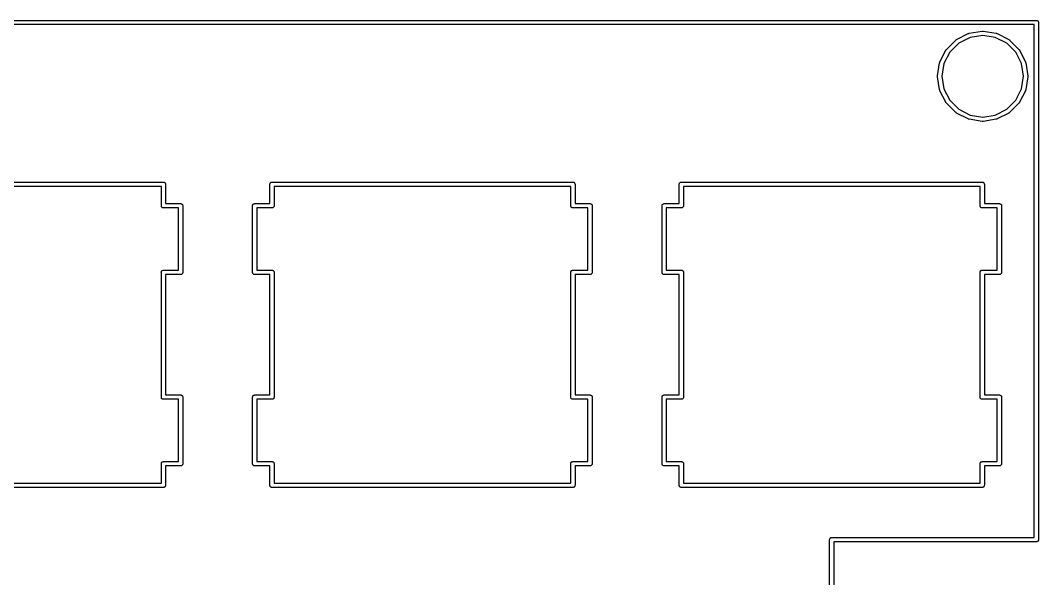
# Model space of a CAD drawing. Extents: x 0 to 6.2, y -4.15 to 0.
# Drawn here: x 4.335 to 6.201, y -1.018 to 0.004 of the extents above; entities that cross this region are included whole.
import ezdxf

# ---------------------------------------------------------------- set-up
doc = ezdxf.new("R2010")
doc.units = 0
doc.header["$MEASUREMENT"] = 0
doc.layers.add('BLACK', color=7, linetype='CONTINUOUS')

msp = doc.modelspace()

# ---------------------------------------------------------------- linework, layer by layer
at = {"layer": 'BLACK', "linetype": 'CONTINUOUS'}
for p, q in [((0.0002, 0.0039), (6.1967, 0.0039)), ((6.1967, 0.0039), (6.1969, 0.004)), ((6.1969, 0.004), (6.1971, 0.0039)), ((6.1971, 0.0039), (6.1977, 0.0039)), ((6.1977, 0.0039), (6.1984, 0.0037)), ((6.1984, 0.0037), (6.1991, 0.0033)), ((6.1991, 0.0033), (6.1997, 0.0028)), ((6.1997, 0.0028), (6.2002, 0.0022)), ((6.2002, 0.0022), (6.2005, 0.0015)), ((6.2005, 0.0015), (6.2008, 0.0008)), ((6.2008, 0.0008), (6.2008, 0)), ((6.2008, 0), (6.2008, -0.0002)), ((6.1929, -0.0039), (0.0039, -0.0039)), ((6.0738, -0.0195), (6.0975, -0.0158)), ((6.0975, -0.0158), (6.0975, -0.0158)), ((6.0975, -0.0158), (6.0978, -0.0158)), ((6.0978, -0.0158), (6.098, -0.0157)), ((6.098, -0.0157), (6.098, -0.0157)), ((6.098, -0.0157), (6.0983, -0.0157)), ((6.0983, -0.0157), (6.0984, -0.0157)), ((6.0984, -0.0157), (6.0986, -0.0157)), ((6.0986, -0.0157), (6.0988, -0.0157)), ((6.0988, -0.0157), (6.0988, -0.0157)), ((6.0988, -0.0157), (6.099, -0.0158)), ((6.099, -0.0158), (6.0994, -0.0158)), ((6.0994, -0.0158), (6.0994, -0.0158)), ((6.0994, -0.0158), (6.123, -0.0195)), ((6.1929, -0.9429), (6.1929, -0.0039)), ((6.2008, -0.0002), (6.2008, -0.9467)), ((6.0321, -0.0491), (6.0491, -0.0321)), ((6.0491, -0.0321), (6.0493, -0.0318)), ((6.0491, -0.0321), (6.0491, -0.0321)), ((6.0493, -0.0318), (6.0494, -0.0317)), ((6.0494, -0.0317), (6.0495, -0.0317)), ((6.0495, -0.0317), (6.0496, -0.0315)), ((6.0496, -0.0315), (6.0498, -0.0315)), ((6.0498, -0.0315), (6.0499, -0.0314)), ((6.0499, -0.0314), (6.0501, -0.0312)), ((6.0501, -0.0312), (6.0501, -0.0312)), ((6.0501, -0.0312), (6.0503, -0.0312)), ((6.0503, -0.0312), (6.0506, -0.031)), ((6.0506, -0.031), (6.072, -0.0201)), ((6.0506, -0.031), (6.0506, -0.031)), ((6.0753, -0.0273), (6.0544, -0.0379)), ((6.072, -0.0201), (6.0723, -0.0199)), ((6.072, -0.0201), (6.072, -0.0201)), ((6.0723, -0.0199), (6.0724, -0.0199)), ((6.0724, -0.0199), (6.0725, -0.0199)), ((6.0725, -0.0199), (6.0727, -0.0198)), ((6.0727, -0.0198), (6.0728, -0.0197)), ((6.0728, -0.0197), (6.073, -0.0197)), ((6.073, -0.0197), (6.0732, -0.0196)), ((6.0732, -0.0196), (6.0733, -0.0196)), ((6.0733, -0.0196), (6.0734, -0.0196)), ((6.0734, -0.0196), (6.0738, -0.0195)), ((6.0738, -0.0195), (6.0738, -0.0195)), ((6.0984, -0.0236), (6.0753, -0.0273)), ((6.1215, -0.0273), (6.0984, -0.0236)), ((6.1423, -0.0379), (6.1215, -0.0273)), ((6.123, -0.0195), (6.123, -0.0195)), ((6.123, -0.0195), (6.1234, -0.0196)), ((6.1234, -0.0196), (6.1235, -0.0196)), ((6.1235, -0.0196), (6.1236, -0.0196)), ((6.1236, -0.0196), (6.1238, -0.0197)), ((6.1238, -0.0197), (6.1239, -0.0197)), ((6.1239, -0.0197), (6.1241, -0.0198)), ((6.1241, -0.0198), (6.1243, -0.0199)), ((6.1243, -0.0199), (6.1243, -0.0199)), ((6.1243, -0.0199), (6.1245, -0.0199)), ((6.1245, -0.0199), (6.1248, -0.0201)), ((6.1248, -0.0201), (6.1248, -0.0201)), ((6.1248, -0.0201), (6.1461, -0.031)), ((6.1461, -0.031), (6.1461, -0.031)), ((6.1461, -0.031), (6.1465, -0.0312)), ((6.1465, -0.0312), (6.1466, -0.0312)), ((6.1466, -0.0312), (6.1466, -0.0312)), ((6.1466, -0.0312), (6.1468, -0.0314)), ((6.1468, -0.0314), (6.147, -0.0315)), ((6.147, -0.0315), (6.1471, -0.0315)), ((6.1471, -0.0315), (6.1473, -0.0317)), ((6.1473, -0.0317), (6.1473, -0.0317)), ((6.1473, -0.0317), (6.1474, -0.0318)), ((6.1474, -0.0318), (6.1476, -0.0321)), ((6.1476, -0.0321), (6.1477, -0.0321)), ((6.1477, -0.0321), (6.1646, -0.0491)), ((6.0201, -0.072), (6.031, -0.0506)), ((6.0379, -0.0544), (6.0273, -0.0753)), ((6.031, -0.0506), (6.0312, -0.0503)), ((6.031, -0.0506), (6.031, -0.0506)), ((6.0312, -0.0503), (6.0312, -0.0501)), ((6.0312, -0.0501), (6.0313, -0.0501)), ((6.0313, -0.0501), (6.0314, -0.0499)), ((6.0314, -0.0499), (6.0315, -0.0498)), ((6.0315, -0.0498), (6.0316, -0.0496)), ((6.0316, -0.0496), (6.0317, -0.0495)), ((6.0317, -0.0494), (6.0319, -0.0493)), ((6.0317, -0.0495), (6.0317, -0.0494)), ((6.0319, -0.0493), (6.0321, -0.0491)), ((6.0321, -0.0491), (6.0321, -0.0491)), ((6.0544, -0.0379), (6.0379, -0.0544)), ((6.1589, -0.0544), (6.1423, -0.0379)), ((6.1695, -0.0753), (6.1589, -0.0544)), ((6.1646, -0.0491), (6.1647, -0.0491)), ((6.1647, -0.0491), (6.1649, -0.0493)), ((6.1649, -0.0493), (6.165, -0.0494)), ((6.165, -0.0494), (6.165, -0.0495)), ((6.165, -0.0495), (6.1652, -0.0496)), ((6.1652, -0.0496), (6.1653, -0.0498)), ((6.1653, -0.0498), (6.1654, -0.0499)), ((6.1654, -0.0499), (6.1655, -0.0501)), ((6.1655, -0.0501), (6.1655, -0.0501)), ((6.1655, -0.0501), (6.1656, -0.0503)), ((6.1656, -0.0503), (6.1658, -0.0506)), ((6.1658, -0.0506), (6.1658, -0.0506)), ((6.1658, -0.0506), (6.1766, -0.072)), ((6.0158, -0.0974), (6.0195, -0.0738)), ((6.0195, -0.0737), (6.0196, -0.0734)), ((6.0195, -0.0738), (6.0195, -0.0737)), ((6.0196, -0.0732), (6.0197, -0.073)), ((6.0196, -0.0734), (6.0196, -0.0732)), ((6.0196, -0.0732), (6.0196, -0.0732)), ((6.0197, -0.0728), (6.0198, -0.0727)), ((6.0197, -0.073), (6.0197, -0.0728)), ((6.0198, -0.0727), (6.0199, -0.0725)), ((6.0199, -0.0724), (6.02, -0.0723)), ((6.0199, -0.0725), (6.0199, -0.0724)), ((6.02, -0.0723), (6.0201, -0.072)), ((6.0201, -0.072), (6.0201, -0.072)), ((6.1766, -0.072), (6.1767, -0.072)), ((6.1767, -0.072), (6.1768, -0.0723)), ((6.1768, -0.0723), (6.1769, -0.0724)), ((6.1769, -0.0724), (6.1769, -0.0725)), ((6.1769, -0.0725), (6.177, -0.0727)), ((6.177, -0.0727), (6.177, -0.0728)), ((6.177, -0.0728), (6.1771, -0.073)), ((6.1771, -0.073), (6.1771, -0.0732)), ((6.1771, -0.0732), (6.1771, -0.0732)), ((6.1771, -0.0732), (6.1772, -0.0734)), ((6.1772, -0.0734), (6.1772, -0.0737)), ((6.1772, -0.0737), (6.1772, -0.0738)), ((6.1772, -0.0738), (6.181, -0.0974)), ((6.0273, -0.0753), (6.0236, -0.0984)), ((6.1731, -0.0984), (6.1695, -0.0753)), ((6.0157, -0.0978), (6.0158, -0.0975)), ((6.0157, -0.098), (6.0157, -0.0978)), ((6.0157, -0.0982), (6.0157, -0.098)), ((6.0157, -0.098), (6.0157, -0.098)), ((6.0157, -0.0984), (6.0157, -0.0982)), ((6.0157, -0.0985), (6.0157, -0.0984)), ((6.0157, -0.0988), (6.0157, -0.0985)), ((6.0157, -0.099), (6.0157, -0.0988)), ((6.0157, -0.0988), (6.0157, -0.0988)), ((6.0158, -0.0993), (6.0157, -0.099)), ((6.0158, -0.0975), (6.0158, -0.0974)), ((6.0195, -0.1229), (6.0158, -0.0993)), ((6.0158, -0.0993), (6.0158, -0.0993)), ((6.0236, -0.0984), (6.0273, -0.1214)), ((6.1695, -0.1214), (6.1731, -0.0984)), ((6.181, -0.0993), (6.1772, -0.1229)), ((6.181, -0.0974), (6.181, -0.0975)), ((6.181, -0.0975), (6.181, -0.0978)), ((6.181, -0.0978), (6.1811, -0.098)), ((6.1811, -0.0988), (6.181, -0.099)), ((6.181, -0.099), (6.181, -0.0993)), ((6.181, -0.0993), (6.181, -0.0993)), ((6.1811, -0.098), (6.1811, -0.098)), ((6.1811, -0.098), (6.1811, -0.0982)), ((6.1811, -0.0982), (6.1811, -0.0984)), ((6.1811, -0.0984), (6.1811, -0.0985)), ((6.1811, -0.0985), (6.1811, -0.0988)), ((6.1811, -0.0988), (6.1811, -0.0988)), ((6.0195, -0.123), (6.0195, -0.1229)), ((6.0196, -0.1233), (6.0195, -0.123)), ((6.0196, -0.1235), (6.0196, -0.1233)), ((6.0197, -0.1237), (6.0196, -0.1235)), ((6.0196, -0.1235), (6.0196, -0.1235)), ((6.0197, -0.1239), (6.0197, -0.1237)), ((6.0198, -0.124), (6.0197, -0.1239)), ((6.0199, -0.1243), (6.0198, -0.124)), ((6.02, -0.1244), (6.0199, -0.1243)), ((6.0199, -0.1243), (6.0199, -0.1243)), ((6.0201, -0.1247), (6.02, -0.1244)), ((6.0201, -0.1248), (6.0201, -0.1247)), ((6.031, -0.1461), (6.0201, -0.1248)), ((6.0273, -0.1214), (6.0379, -0.1423)), ((6.1589, -0.1423), (6.1695, -0.1214)), ((6.1766, -0.1248), (6.1658, -0.1461)), ((6.1767, -0.1247), (6.1766, -0.1248)), ((6.1768, -0.1244), (6.1767, -0.1247)), ((6.1769, -0.1243), (6.1768, -0.1244)), ((6.177, -0.124), (6.1769, -0.1243)), ((6.1769, -0.1243), (6.1769, -0.1243)), ((6.1771, -0.1237), (6.177, -0.1239)), ((6.177, -0.1239), (6.177, -0.124)), ((6.1772, -0.1233), (6.1771, -0.1235)), ((6.1771, -0.1235), (6.1771, -0.1235)), ((6.1771, -0.1235), (6.1771, -0.1237)), ((6.1772, -0.1229), (6.1772, -0.123)), ((6.1772, -0.123), (6.1772, -0.1233)), ((6.031, -0.1462), (6.031, -0.1461)), ((6.0312, -0.1465), (6.031, -0.1462)), ((6.0312, -0.1466), (6.0312, -0.1465)), ((6.0313, -0.1466), (6.0312, -0.1466)), ((6.0314, -0.1468), (6.0313, -0.1466)), ((6.0315, -0.147), (6.0314, -0.1468)), ((6.0316, -0.1471), (6.0315, -0.147)), ((6.0317, -0.1473), (6.0316, -0.1471)), ((6.0319, -0.1474), (6.0317, -0.1473)), ((6.0317, -0.1473), (6.0317, -0.1473)), ((6.0321, -0.1477), (6.0319, -0.1474)), ((6.0491, -0.1646), (6.0321, -0.1477)), ((6.0321, -0.1477), (6.0321, -0.1477)), ((6.0379, -0.1423), (6.0544, -0.1589)), ((6.1423, -0.1589), (6.1589, -0.1423)), ((6.1646, -0.1477), (6.1477, -0.1646)), ((6.1647, -0.1477), (6.1646, -0.1477)), ((6.1649, -0.1474), (6.1647, -0.1477)), ((6.165, -0.1473), (6.1649, -0.1474)), ((6.1652, -0.1471), (6.165, -0.1473)), ((6.165, -0.1473), (6.165, -0.1473)), ((6.1653, -0.147), (6.1652, -0.1471)), ((6.1654, -0.1468), (6.1653, -0.147)), ((6.1655, -0.1466), (6.1654, -0.1468)), ((6.1656, -0.1465), (6.1655, -0.1466)), ((6.1655, -0.1466), (6.1655, -0.1466)), ((6.1658, -0.1462), (6.1656, -0.1465)), ((6.1658, -0.1461), (6.1658, -0.1462)), ((6.0491, -0.1647), (6.0491, -0.1646)), ((6.0493, -0.1649), (6.0491, -0.1647)), ((6.0494, -0.165), (6.0493, -0.1649)), ((6.0495, -0.165), (6.0494, -0.165)), ((6.0496, -0.1652), (6.0495, -0.165)), ((6.0498, -0.1653), (6.0496, -0.1652)), ((6.0499, -0.1654), (6.0498, -0.1653)), ((6.0501, -0.1655), (6.0499, -0.1654)), ((6.0503, -0.1656), (6.0501, -0.1655)), ((6.0501, -0.1655), (6.0501, -0.1655)), ((6.0506, -0.1657), (6.0503, -0.1656)), ((6.0506, -0.1658), (6.0506, -0.1657)), ((6.072, -0.1766), (6.0506, -0.1658)), ((6.0544, -0.1589), (6.0753, -0.1695)), ((6.1215, -0.1695), (6.1423, -0.1589)), ((6.1461, -0.1658), (6.1248, -0.1766)), ((6.1465, -0.1656), (6.1461, -0.1657)), ((6.1461, -0.1657), (6.1461, -0.1658)), ((6.1466, -0.1655), (6.1465, -0.1656)), ((6.1468, -0.1654), (6.1466, -0.1655)), ((6.1466, -0.1655), (6.1466, -0.1655)), ((6.147, -0.1653), (6.1468, -0.1654)), ((6.1471, -0.1652), (6.147, -0.1653)), ((6.1473, -0.165), (6.1471, -0.1652)), ((6.1474, -0.1649), (6.1473, -0.165)), ((6.1473, -0.165), (6.1473, -0.165)), ((6.1476, -0.1647), (6.1474, -0.1649)), ((6.1477, -0.1646), (6.1476, -0.1647)), ((6.0723, -0.1768), (6.072, -0.1766)), ((6.072, -0.1766), (6.072, -0.1766)), ((6.0724, -0.1769), (6.0723, -0.1768)), ((6.0725, -0.1769), (6.0724, -0.1769)), ((6.0727, -0.177), (6.0725, -0.1769)), ((6.0728, -0.177), (6.0727, -0.177)), ((6.073, -0.1771), (6.0728, -0.177)), ((6.0732, -0.1771), (6.073, -0.1771)), ((6.0734, -0.1772), (6.0732, -0.1771)), ((6.0732, -0.1771), (6.0732, -0.1771)), ((6.0738, -0.1772), (6.0734, -0.1772)), ((6.0975, -0.181), (6.0738, -0.1772)), ((6.0738, -0.1772), (6.0738, -0.1772)), ((6.0753, -0.1695), (6.0984, -0.1731)), ((6.0978, -0.181), (6.0975, -0.181)), ((6.0975, -0.181), (6.0975, -0.181)), ((6.098, -0.181), (6.0978, -0.181)), ((6.0983, -0.1811), (6.098, -0.181)), ((6.098, -0.181), (6.098, -0.181)), ((6.0984, -0.1811), (6.0983, -0.1811)), ((6.0984, -0.1731), (6.1215, -0.1695)), ((6.0986, -0.1811), (6.0984, -0.1811)), ((6.0988, -0.181), (6.0986, -0.1811)), ((6.099, -0.181), (6.0988, -0.181)), ((6.0988, -0.181), (6.0988, -0.181)), ((6.0993, -0.181), (6.099, -0.181)), ((6.0994, -0.181), (6.0993, -0.181)), ((6.123, -0.1772), (6.0994, -0.181)), ((6.1234, -0.1772), (6.123, -0.1772)), ((6.123, -0.1772), (6.123, -0.1772)), ((6.1235, -0.1771), (6.1234, -0.1772)), ((6.1236, -0.1771), (6.1235, -0.1771)), ((6.1238, -0.1771), (6.1236, -0.1771)), ((6.1239, -0.177), (6.1238, -0.1771)), ((6.1241, -0.177), (6.1239, -0.177)), ((6.1243, -0.1769), (6.1241, -0.177)), ((6.1245, -0.1768), (6.1243, -0.1769)), ((6.1243, -0.1769), (6.1243, -0.1769)), ((6.1248, -0.1766), (6.1245, -0.1768)), ((6.1248, -0.1766), (6.1248, -0.1766)), ((4.0464, -0.2923), (4.5972, -0.2923)), ((4.5972, -0.2923), (4.5974, -0.2923)), ((4.5974, -0.2923), (4.5976, -0.2923)), ((4.5976, -0.2923), (4.5982, -0.2923)), ((4.5982, -0.2923), (4.5989, -0.2926)), ((4.5989, -0.2926), (4.5996, -0.2929)), ((4.5996, -0.2929), (4.6002, -0.2934)), ((4.6002, -0.2934), (4.6007, -0.294)), ((4.6007, -0.294), (4.601, -0.2947)), ((4.601, -0.2947), (4.6013, -0.2954)), ((4.6013, -0.2954), (4.6014, -0.2962)), ((4.6014, -0.2962), (4.6013, -0.2964)), ((4.6013, -0.2964), (4.6013, -0.3316)), ((4.7923, -0.2954), (4.7926, -0.2947)), ((4.7923, -0.2962), (4.7923, -0.2954)), ((4.7923, -0.2964), (4.7923, -0.2962)), ((4.7923, -0.3316), (4.7923, -0.2964)), ((4.7926, -0.2947), (4.7929, -0.294)), ((4.7929, -0.294), (4.7934, -0.2934)), ((4.7934, -0.2934), (4.794, -0.2929)), ((4.794, -0.2929), (4.7947, -0.2926)), ((4.7947, -0.2926), (4.7954, -0.2923)), ((4.7954, -0.2923), (4.796, -0.2923)), ((4.796, -0.2923), (4.7962, -0.2923)), ((4.7962, -0.2923), (4.7964, -0.2923)), ((4.7964, -0.2923), (5.3472, -0.2923)), ((5.3472, -0.2923), (5.3474, -0.2923)), ((5.3474, -0.2923), (5.3476, -0.2923)), ((5.3476, -0.2923), (5.3482, -0.2923)), ((5.3482, -0.2923), (5.349, -0.2926)), ((5.349, -0.2926), (5.3496, -0.2929)), ((5.3496, -0.2929), (5.3502, -0.2934)), ((5.3502, -0.2934), (5.3507, -0.294)), ((5.3507, -0.294), (5.3511, -0.2947)), ((5.3511, -0.2947), (5.3513, -0.2954)), ((5.3513, -0.2954), (5.3514, -0.2962)), ((5.3514, -0.2962), (5.3514, -0.2964)), ((5.3514, -0.2964), (5.3514, -0.3316)), ((5.5423, -0.2954), (5.5426, -0.2947)), ((5.5423, -0.2962), (5.5423, -0.2954)), ((5.5423, -0.2964), (5.5423, -0.2962)), ((5.5423, -0.3316), (5.5423, -0.2964)), ((5.5426, -0.2947), (5.5429, -0.294)), ((5.5429, -0.294), (5.5434, -0.2934)), ((5.5434, -0.2934), (5.544, -0.2929)), ((5.544, -0.2929), (5.5447, -0.2926)), ((5.5447, -0.2926), (5.5454, -0.2923)), ((5.5454, -0.2923), (5.546, -0.2923)), ((5.546, -0.2923), (5.5462, -0.2923)), ((5.5462, -0.2923), (5.5464, -0.2923)), ((5.5464, -0.2923), (6.0972, -0.2923)), ((6.0972, -0.2923), (6.0974, -0.2923)), ((6.0974, -0.2923), (6.0976, -0.2923)), ((6.0976, -0.2923), (6.0982, -0.2923)), ((6.0982, -0.2923), (6.099, -0.2926)), ((6.099, -0.2926), (6.0996, -0.2929)), ((6.0996, -0.2929), (6.1002, -0.2934)), ((6.1002, -0.2934), (6.1007, -0.294)), ((6.1007, -0.294), (6.1011, -0.2947)), ((6.1011, -0.2947), (6.1013, -0.2954)), ((6.1013, -0.2954), (6.1014, -0.2962)), ((6.1014, -0.2962), (6.1014, -0.2964)), ((6.1014, -0.2964), (6.1014, -0.3316)), ((4.5935, -0.3001), (4.0502, -0.3001)), ((4.5935, -0.3353), (4.5935, -0.3001)), ((4.8002, -0.3001), (4.8002, -0.3353)), ((5.3435, -0.3001), (4.8002, -0.3001)), ((5.3435, -0.3353), (5.3435, -0.3001)), ((5.5502, -0.3001), (5.5502, -0.3353)), ((6.0935, -0.3001), (5.5502, -0.3001)), ((6.0935, -0.3353), (6.0935, -0.3001)), ((4.5934, -0.3355), (4.5935, -0.3353)), ((4.5935, -0.3363), (4.5934, -0.3355)), ((4.6013, -0.3316), (4.6287, -0.3316)), ((4.6287, -0.3316), (4.6288, -0.3316)), ((4.6288, -0.3316), (4.6291, -0.3316)), ((4.6291, -0.3316), (4.6296, -0.3317)), ((4.6296, -0.3317), (4.6304, -0.3319)), ((4.6304, -0.3319), (4.6311, -0.3323)), ((4.6311, -0.3323), (4.6316, -0.3327)), ((4.6316, -0.3327), (4.6321, -0.3333)), ((4.6321, -0.3333), (4.6325, -0.334)), ((4.6325, -0.334), (4.6327, -0.3348)), ((4.6327, -0.3348), (4.6328, -0.3355)), ((4.6328, -0.3355), (4.6328, -0.3357)), ((4.6328, -0.3357), (4.6328, -0.4574)), ((4.7607, -0.3355), (4.7608, -0.3348)), ((4.7607, -0.3357), (4.7607, -0.3355)), ((4.7607, -0.4574), (4.7607, -0.3357)), ((4.7608, -0.3348), (4.761, -0.334)), ((4.761, -0.334), (4.7614, -0.3333)), ((4.7614, -0.3333), (4.7619, -0.3327)), ((4.7619, -0.3327), (4.7625, -0.3323)), ((4.7625, -0.3323), (4.7632, -0.3319)), ((4.7632, -0.3319), (4.7639, -0.3317)), ((4.7639, -0.3317), (4.7645, -0.3316)), ((4.7645, -0.3316), (4.7647, -0.3316)), ((4.7647, -0.3316), (4.7649, -0.3316)), ((4.7649, -0.3316), (4.7923, -0.3316)), ((4.8002, -0.3355), (4.8001, -0.3363)), ((4.8002, -0.3353), (4.8002, -0.3355)), ((5.3435, -0.3355), (5.3435, -0.3353)), ((5.3436, -0.3363), (5.3435, -0.3355)), ((5.3514, -0.3316), (5.3787, -0.3316)), ((5.3787, -0.3316), (5.3789, -0.3316)), ((5.3789, -0.3316), (5.3791, -0.3316)), ((5.3791, -0.3316), (5.3797, -0.3317)), ((5.3797, -0.3317), (5.3804, -0.3319)), ((5.3804, -0.3319), (5.3811, -0.3323)), ((5.3811, -0.3323), (5.3817, -0.3327)), ((5.3817, -0.3327), (5.3822, -0.3333)), ((5.3822, -0.3333), (5.3826, -0.334)), ((5.3826, -0.334), (5.3828, -0.3348)), ((5.3828, -0.3348), (5.3829, -0.3355)), ((5.3829, -0.3355), (5.3828, -0.3357)), ((5.3828, -0.3357), (5.3828, -0.4574)), ((5.5108, -0.3355), (5.5109, -0.3348)), ((5.5108, -0.3357), (5.5108, -0.3355)), ((5.5108, -0.4574), (5.5108, -0.3357)), ((5.5109, -0.3348), (5.5111, -0.334)), ((5.5111, -0.334), (5.5115, -0.3333)), ((5.5115, -0.3333), (5.512, -0.3327)), ((5.512, -0.3327), (5.5126, -0.3323)), ((5.5126, -0.3323), (5.5133, -0.3319)), ((5.5133, -0.3319), (5.514, -0.3317)), ((5.514, -0.3317), (5.5146, -0.3316)), ((5.5146, -0.3316), (5.5148, -0.3316)), ((5.5148, -0.3316), (5.5149, -0.3316)), ((5.5149, -0.3316), (5.5423, -0.3316)), ((5.5502, -0.3355), (5.5501, -0.3363)), ((5.5502, -0.3353), (5.5502, -0.3355)), ((6.0935, -0.3355), (6.0935, -0.3353)), ((6.0936, -0.3363), (6.0935, -0.3355)), ((6.1014, -0.3316), (6.1287, -0.3316)), ((6.1287, -0.3316), (6.1289, -0.3316)), ((6.1289, -0.3316), (6.1291, -0.3316)), ((6.1291, -0.3316), (6.1297, -0.3317)), ((6.1297, -0.3317), (6.1304, -0.3319)), ((6.1304, -0.3319), (6.1311, -0.3323)), ((6.1311, -0.3323), (6.1317, -0.3327)), ((6.1317, -0.3327), (6.1322, -0.3333)), ((6.1322, -0.3333), (6.1326, -0.334)), ((6.1326, -0.334), (6.1328, -0.3348)), ((6.1328, -0.3348), (6.1329, -0.3355)), ((6.1329, -0.3355), (6.1328, -0.3357)), ((6.1328, -0.3357), (6.1328, -0.4574)), ((4.5937, -0.3371), (4.5935, -0.3363)), ((4.5941, -0.3377), (4.5937, -0.3371)), ((4.5946, -0.3383), (4.5941, -0.3377)), ((4.5952, -0.3388), (4.5946, -0.3383)), ((4.5959, -0.3392), (4.5952, -0.3388)), ((4.5966, -0.3394), (4.5959, -0.3392)), ((4.5974, -0.3395), (4.5966, -0.3394)), ((4.5976, -0.3395), (4.5974, -0.3395)), ((4.6249, -0.3395), (4.5976, -0.3395)), ((4.6249, -0.4537), (4.6249, -0.3395)), ((4.796, -0.3395), (4.7686, -0.3395)), ((4.7686, -0.3395), (4.7686, -0.4537)), ((4.7962, -0.3395), (4.796, -0.3395)), ((4.7964, -0.3395), (4.7962, -0.3395)), ((4.797, -0.3394), (4.7964, -0.3395)), ((4.7977, -0.3392), (4.797, -0.3394)), ((4.7984, -0.3388), (4.7977, -0.3392)), ((4.799, -0.3383), (4.7984, -0.3388)), ((4.7995, -0.3377), (4.799, -0.3383)), ((4.7999, -0.3371), (4.7995, -0.3377)), ((4.8001, -0.3363), (4.7999, -0.3371)), ((5.3438, -0.3371), (5.3436, -0.3363)), ((5.3441, -0.3377), (5.3438, -0.3371)), ((5.3446, -0.3383), (5.3441, -0.3377)), ((5.3452, -0.3388), (5.3446, -0.3383)), ((5.3459, -0.3392), (5.3452, -0.3388)), ((5.3467, -0.3394), (5.3459, -0.3392)), ((5.3474, -0.3395), (5.3467, -0.3394)), ((5.3476, -0.3395), (5.3474, -0.3395)), ((5.375, -0.3395), (5.3476, -0.3395)), ((5.375, -0.4537), (5.375, -0.3395)), ((5.546, -0.3395), (5.5187, -0.3395)), ((5.5187, -0.3395), (5.5187, -0.4537)), ((5.5462, -0.3395), (5.546, -0.3395)), ((5.5464, -0.3395), (5.5462, -0.3395)), ((5.547, -0.3394), (5.5464, -0.3395)), ((5.5477, -0.3392), (5.547, -0.3394)), ((5.5484, -0.3388), (5.5477, -0.3392)), ((5.549, -0.3383), (5.5484, -0.3388)), ((5.5495, -0.3377), (5.549, -0.3383)), ((5.5499, -0.3371), (5.5495, -0.3377)), ((5.5501, -0.3363), (5.5499, -0.3371)), ((6.0938, -0.3371), (6.0936, -0.3363)), ((6.0941, -0.3377), (6.0938, -0.3371)), ((6.0946, -0.3383), (6.0941, -0.3377)), ((6.0952, -0.3388), (6.0946, -0.3383)), ((6.0959, -0.3392), (6.0952, -0.3388)), ((6.0967, -0.3394), (6.0959, -0.3392)), ((6.0974, -0.3395), (6.0967, -0.3394)), ((6.0976, -0.3395), (6.0974, -0.3395)), ((6.125, -0.3395), (6.0976, -0.3395)), ((6.125, -0.4537), (6.125, -0.3395)), ((4.5934, -0.4576), (4.5935, -0.4568)), ((4.5935, -0.4578), (4.5934, -0.4576)), ((4.5935, -0.4568), (4.5937, -0.4561)), ((4.5935, -0.6858), (4.5935, -0.4578)), ((4.5937, -0.4561), (4.5941, -0.4554)), ((4.5941, -0.4554), (4.5946, -0.4548)), ((4.5946, -0.4548), (4.5952, -0.4543)), ((4.5952, -0.4543), (4.5959, -0.454)), ((4.5959, -0.454), (4.5966, -0.4537)), ((4.5966, -0.4537), (4.5972, -0.4537)), ((4.5972, -0.4537), (4.5974, -0.4537)), ((4.5974, -0.4537), (4.5976, -0.4537)), ((4.5976, -0.4537), (4.6249, -0.4537)), ((4.6287, -0.4616), (4.6013, -0.4616)), ((4.6013, -0.4616), (4.6013, -0.682)), ((4.6288, -0.4616), (4.6287, -0.4616)), ((4.6291, -0.4616), (4.6288, -0.4616)), ((4.6296, -0.4615), (4.6291, -0.4616)), ((4.6304, -0.4613), (4.6296, -0.4615)), ((4.6311, -0.4609), (4.6304, -0.4613)), ((4.6316, -0.4604), (4.6311, -0.4609)), ((4.6321, -0.4598), (4.6316, -0.4604)), ((4.6325, -0.4591), (4.6321, -0.4598)), ((4.6327, -0.4584), (4.6325, -0.4591)), ((4.6328, -0.4576), (4.6327, -0.4584)), ((4.6328, -0.4574), (4.6328, -0.4576)), ((4.7607, -0.4576), (4.7607, -0.4574)), ((4.7608, -0.4584), (4.7607, -0.4576)), ((4.761, -0.4591), (4.7608, -0.4584)), ((4.7614, -0.4598), (4.761, -0.4591)), ((4.7619, -0.4604), (4.7614, -0.4598)), ((4.7625, -0.4609), (4.7619, -0.4604)), ((4.7632, -0.4613), (4.7625, -0.4609)), ((4.7639, -0.4615), (4.7632, -0.4613)), ((4.7645, -0.4616), (4.7639, -0.4615)), ((4.7647, -0.4616), (4.7645, -0.4616)), ((4.7649, -0.4616), (4.7647, -0.4616)), ((4.7923, -0.4616), (4.7649, -0.4616)), ((4.7686, -0.4537), (4.796, -0.4537)), ((4.7923, -0.682), (4.7923, -0.4616)), ((4.796, -0.4537), (4.7962, -0.4537)), ((4.7962, -0.4537), (4.7964, -0.4537)), ((4.7964, -0.4537), (4.797, -0.4537)), ((4.797, -0.4537), (4.7977, -0.454)), ((4.7977, -0.454), (4.7984, -0.4543)), ((4.7984, -0.4543), (4.799, -0.4548)), ((4.799, -0.4548), (4.7995, -0.4554)), ((4.7995, -0.4554), (4.7999, -0.4561)), ((4.7999, -0.4561), (4.8001, -0.4568)), ((4.8001, -0.4568), (4.8002, -0.4576)), ((4.8002, -0.4576), (4.8002, -0.4578)), ((4.8002, -0.4578), (4.8002, -0.6858)), ((5.3435, -0.4576), (5.3436, -0.4568)), ((5.3435, -0.4578), (5.3435, -0.4576)), ((5.3435, -0.6858), (5.3435, -0.4578)), ((5.3436, -0.4568), (5.3438, -0.4561)), ((5.3438, -0.4561), (5.3441, -0.4554)), ((5.3441, -0.4554), (5.3446, -0.4548)), ((5.3446, -0.4548), (5.3452, -0.4543)), ((5.3452, -0.4543), (5.3459, -0.454)), ((5.3459, -0.454), (5.3467, -0.4537)), ((5.3467, -0.4537), (5.3472, -0.4537)), ((5.3472, -0.4537), (5.3474, -0.4537)), ((5.3474, -0.4537), (5.3476, -0.4537)), ((5.3476, -0.4537), (5.375, -0.4537)), ((5.3787, -0.4616), (5.3514, -0.4616)), ((5.3514, -0.4616), (5.3514, -0.682)), ((5.3789, -0.4616), (5.3787, -0.4616)), ((5.3791, -0.4616), (5.3789, -0.4616)), ((5.3797, -0.4615), (5.3791, -0.4616)), ((5.3804, -0.4613), (5.3797, -0.4615)), ((5.3811, -0.4609), (5.3804, -0.4613)), ((5.3817, -0.4604), (5.3811, -0.4609)), ((5.3822, -0.4598), (5.3817, -0.4604)), ((5.3826, -0.4591), (5.3822, -0.4598)), ((5.3828, -0.4584), (5.3826, -0.4591)), ((5.3828, -0.4574), (5.3829, -0.4576)), ((5.3829, -0.4576), (5.3828, -0.4584)), ((5.5108, -0.4576), (5.5108, -0.4574)), ((5.5109, -0.4584), (5.5108, -0.4576)), ((5.5111, -0.4591), (5.5109, -0.4584)), ((5.5115, -0.4598), (5.5111, -0.4591)), ((5.512, -0.4604), (5.5115, -0.4598)), ((5.5126, -0.4609), (5.512, -0.4604)), ((5.5133, -0.4613), (5.5126, -0.4609)), ((5.514, -0.4615), (5.5133, -0.4613)), ((5.5146, -0.4616), (5.514, -0.4615)), ((5.5148, -0.4616), (5.5146, -0.4616)), ((5.5149, -0.4616), (5.5148, -0.4616)), ((5.5423, -0.4616), (5.5149, -0.4616)), ((5.5187, -0.4537), (5.546, -0.4537)), ((5.5423, -0.682), (5.5423, -0.4616)), ((5.546, -0.4537), (5.5462, -0.4537)), ((5.5462, -0.4537), (5.5464, -0.4537)), ((5.5464, -0.4537), (5.547, -0.4537)), ((5.547, -0.4537), (5.5477, -0.454)), ((5.5477, -0.454), (5.5484, -0.4543)), ((5.5484, -0.4543), (5.549, -0.4548)), ((5.549, -0.4548), (5.5495, -0.4554)), ((5.5495, -0.4554), (5.5499, -0.4561)), ((5.5499, -0.4561), (5.5501, -0.4568)), ((5.5501, -0.4568), (5.5502, -0.4576)), ((5.5502, -0.4576), (5.5502, -0.4578)), ((5.5502, -0.4578), (5.5502, -0.6858)), ((6.0935, -0.4576), (6.0936, -0.4568)), ((6.0935, -0.4578), (6.0935, -0.4576)), ((6.0935, -0.6858), (6.0935, -0.4578)), ((6.0936, -0.4568), (6.0938, -0.4561)), ((6.0938, -0.4561), (6.0941, -0.4554)), ((6.0941, -0.4554), (6.0946, -0.4548)), ((6.0946, -0.4548), (6.0952, -0.4543)), ((6.0952, -0.4543), (6.0959, -0.454)), ((6.0959, -0.454), (6.0967, -0.4537)), ((6.0967, -0.4537), (6.0972, -0.4537)), ((6.0972, -0.4537), (6.0974, -0.4537)), ((6.0974, -0.4537), (6.0976, -0.4537)), ((6.0976, -0.4537), (6.125, -0.4537)), ((6.1287, -0.4616), (6.1014, -0.4616)), ((6.1014, -0.4616), (6.1014, -0.682)), ((6.1289, -0.4616), (6.1287, -0.4616)), ((6.1291, -0.4616), (6.1289, -0.4616)), ((6.1297, -0.4615), (6.1291, -0.4616)), ((6.1304, -0.4613), (6.1297, -0.4615)), ((6.1311, -0.4609), (6.1304, -0.4613)), ((6.1317, -0.4604), (6.1311, -0.4609)), ((6.1322, -0.4598), (6.1317, -0.4604)), ((6.1326, -0.4591), (6.1322, -0.4598)), ((6.1328, -0.4584), (6.1326, -0.4591)), ((6.1328, -0.4574), (6.1329, -0.4576)), ((6.1329, -0.4576), (6.1328, -0.4584)), ((4.5934, -0.686), (4.5935, -0.6858)), ((4.5935, -0.6867), (4.5934, -0.686)), ((4.5937, -0.6875), (4.5935, -0.6867)), ((4.5941, -0.6882), (4.5937, -0.6875)), ((4.5946, -0.6888), (4.5941, -0.6882)), ((4.5952, -0.6893), (4.5946, -0.6888)), ((4.5959, -0.6896), (4.5952, -0.6893)), ((4.5966, -0.6898), (4.5959, -0.6896)), ((4.5974, -0.6899), (4.5966, -0.6898)), ((4.5976, -0.6899), (4.5974, -0.6899)), ((4.6249, -0.6899), (4.5976, -0.6899)), ((4.6013, -0.682), (4.6287, -0.682)), ((4.6249, -0.8041), (4.6249, -0.6899)), ((4.6287, -0.682), (4.6288, -0.682)), ((4.6288, -0.682), (4.6291, -0.682)), ((4.6291, -0.682), (4.6296, -0.6821)), ((4.6296, -0.6821), (4.6304, -0.6823)), ((4.6304, -0.6823), (4.6311, -0.6827)), ((4.6311, -0.6827), (4.6316, -0.6832)), ((4.6316, -0.6832), (4.6321, -0.6838)), ((4.6321, -0.6838), (4.6325, -0.6844)), ((4.6325, -0.6844), (4.6327, -0.6852)), ((4.6327, -0.6852), (4.6328, -0.686)), ((4.6328, -0.686), (4.6328, -0.6862)), ((4.6328, -0.6862), (4.6328, -0.8078)), ((4.7607, -0.686), (4.7608, -0.6852)), ((4.7607, -0.6862), (4.7607, -0.686)), ((4.7607, -0.8078), (4.7607, -0.6862)), ((4.7608, -0.6852), (4.761, -0.6844)), ((4.761, -0.6844), (4.7614, -0.6838)), ((4.7614, -0.6838), (4.7619, -0.6832)), ((4.7619, -0.6832), (4.7625, -0.6827)), ((4.7625, -0.6827), (4.7632, -0.6823)), ((4.7632, -0.6823), (4.7639, -0.6821)), ((4.7639, -0.6821), (4.7645, -0.682)), ((4.7645, -0.682), (4.7647, -0.682)), ((4.7647, -0.682), (4.7649, -0.682)), ((4.7649, -0.682), (4.7923, -0.682)), ((4.796, -0.6899), (4.7686, -0.6899)), ((4.7686, -0.6899), (4.7686, -0.8041)), ((4.7962, -0.6899), (4.796, -0.6899)), ((4.7964, -0.6899), (4.7962, -0.6899)), ((4.797, -0.6898), (4.7964, -0.6899)), ((4.7977, -0.6896), (4.797, -0.6898)), ((4.7984, -0.6893), (4.7977, -0.6896)), ((4.799, -0.6888), (4.7984, -0.6893)), ((4.7995, -0.6882), (4.799, -0.6888)), ((4.7999, -0.6875), (4.7995, -0.6882)), ((4.8001, -0.6867), (4.7999, -0.6875)), ((4.8002, -0.686), (4.8001, -0.6867)), ((4.8002, -0.6858), (4.8002, -0.686)), ((5.3435, -0.686), (5.3435, -0.6858)), ((5.3436, -0.6867), (5.3435, -0.686)), ((5.3438, -0.6875), (5.3436, -0.6867)), ((5.3441, -0.6882), (5.3438, -0.6875)), ((5.3446, -0.6888), (5.3441, -0.6882)), ((5.3452, -0.6893), (5.3446, -0.6888)), ((5.3459, -0.6896), (5.3452, -0.6893)), ((5.3467, -0.6898), (5.3459, -0.6896)), ((5.3474, -0.6899), (5.3467, -0.6898)), ((5.3476, -0.6899), (5.3474, -0.6899)), ((5.375, -0.6899), (5.3476, -0.6899)), ((5.3514, -0.682), (5.3787, -0.682)), ((5.375, -0.8041), (5.375, -0.6899)), ((5.3787, -0.682), (5.3789, -0.682)), ((5.3789, -0.682), (5.3791, -0.682)), ((5.3791, -0.682), (5.3797, -0.6821)), ((5.3797, -0.6821), (5.3804, -0.6823)), ((5.3804, -0.6823), (5.3811, -0.6827)), ((5.3811, -0.6827), (5.3817, -0.6832)), ((5.3817, -0.6832), (5.3822, -0.6838)), ((5.3822, -0.6838), (5.3826, -0.6844)), ((5.3826, -0.6844), (5.3828, -0.6852)), ((5.3828, -0.6852), (5.3829, -0.686)), ((5.3829, -0.686), (5.3828, -0.6862)), ((5.3828, -0.6862), (5.3828, -0.8078)), ((5.5108, -0.686), (5.5109, -0.6852)), ((5.5108, -0.6862), (5.5108, -0.686)), ((5.5108, -0.8078), (5.5108, -0.6862)), ((5.5109, -0.6852), (5.5111, -0.6844)), ((5.5111, -0.6844), (5.5115, -0.6838)), ((5.5115, -0.6838), (5.512, -0.6832)), ((5.512, -0.6832), (5.5126, -0.6827)), ((5.5126, -0.6827), (5.5133, -0.6823)), ((5.5133, -0.6823), (5.514, -0.6821)), ((5.514, -0.6821), (5.5146, -0.682)), ((5.5146, -0.682), (5.5148, -0.682)), ((5.5148, -0.682), (5.5149, -0.682)), ((5.5149, -0.682), (5.5423, -0.682)), ((5.546, -0.6899), (5.5187, -0.6899)), ((5.5187, -0.6899), (5.5187, -0.8041)), ((5.5462, -0.6899), (5.546, -0.6899)), ((5.5464, -0.6899), (5.5462, -0.6899)), ((5.547, -0.6898), (5.5464, -0.6899)), ((5.5477, -0.6896), (5.547, -0.6898)), ((5.5484, -0.6893), (5.5477, -0.6896)), ((5.549, -0.6888), (5.5484, -0.6893)), ((5.5495, -0.6882), (5.549, -0.6888)), ((5.5499, -0.6875), (5.5495, -0.6882)), ((5.5501, -0.6867), (5.5499, -0.6875)), ((5.5502, -0.686), (5.5501, -0.6867)), ((5.5502, -0.6858), (5.5502, -0.686)), ((6.0935, -0.686), (6.0935, -0.6858)), ((6.0936, -0.6867), (6.0935, -0.686)), ((6.0938, -0.6875), (6.0936, -0.6867)), ((6.0941, -0.6882), (6.0938, -0.6875)), ((6.0946, -0.6888), (6.0941, -0.6882)), ((6.0952, -0.6893), (6.0946, -0.6888)), ((6.0959, -0.6896), (6.0952, -0.6893)), ((6.0967, -0.6898), (6.0959, -0.6896)), ((6.0974, -0.6899), (6.0967, -0.6898)), ((6.0976, -0.6899), (6.0974, -0.6899)), ((6.125, -0.6899), (6.0976, -0.6899)), ((6.1014, -0.682), (6.1287, -0.682)), ((6.125, -0.8041), (6.125, -0.6899)), ((6.1287, -0.682), (6.1289, -0.682)), ((6.1289, -0.682), (6.1291, -0.682)), ((6.1291, -0.682), (6.1297, -0.6821)), ((6.1297, -0.6821), (6.1304, -0.6823)), ((6.1304, -0.6823), (6.1311, -0.6827)), ((6.1311, -0.6827), (6.1317, -0.6832)), ((6.1317, -0.6832), (6.1322, -0.6838)), ((6.1322, -0.6838), (6.1326, -0.6844)), ((6.1326, -0.6844), (6.1328, -0.6852)), ((6.1328, -0.6852), (6.1329, -0.686)), ((6.1329, -0.686), (6.1328, -0.6862)), ((6.1328, -0.6862), (6.1328, -0.8078)), ((4.5934, -0.808), (4.5935, -0.8073)), ((4.5935, -0.8082), (4.5934, -0.808)), ((4.5935, -0.8073), (4.5937, -0.8065)), ((4.5935, -0.8435), (4.5935, -0.8082)), ((4.5937, -0.8065), (4.5941, -0.8058)), ((4.5941, -0.8058), (4.5946, -0.8052)), ((4.5946, -0.8052), (4.5952, -0.8047)), ((4.5952, -0.8047), (4.5959, -0.8044)), ((4.5959, -0.8044), (4.5966, -0.8042)), ((4.5966, -0.8042), (4.5972, -0.8041)), ((4.5972, -0.8041), (4.5974, -0.8041)), ((4.5974, -0.8041), (4.5976, -0.8041)), ((4.5976, -0.8041), (4.6249, -0.8041)), ((4.6287, -0.812), (4.6013, -0.812)), ((4.6013, -0.812), (4.6013, -0.8472)), ((4.6288, -0.812), (4.6287, -0.812)), ((4.6291, -0.812), (4.6288, -0.812)), ((4.6296, -0.8119), (4.6291, -0.812)), ((4.6304, -0.8117), (4.6296, -0.8119)), ((4.6311, -0.8113), (4.6304, -0.8117)), ((4.6316, -0.8108), (4.6311, -0.8113)), ((4.6321, -0.8102), (4.6316, -0.8108)), ((4.6325, -0.8095), (4.6321, -0.8102)), ((4.6327, -0.8088), (4.6325, -0.8095)), ((4.6328, -0.808), (4.6327, -0.8088)), ((4.6328, -0.8078), (4.6328, -0.808)), ((4.7607, -0.808), (4.7607, -0.8078)), ((4.7608, -0.8088), (4.7607, -0.808)), ((4.761, -0.8095), (4.7608, -0.8088)), ((4.7614, -0.8102), (4.761, -0.8095)), ((4.7619, -0.8108), (4.7614, -0.8102)), ((4.7625, -0.8113), (4.7619, -0.8108)), ((4.7632, -0.8117), (4.7625, -0.8113)), ((4.7639, -0.8119), (4.7632, -0.8117)), ((4.7645, -0.812), (4.7639, -0.8119)), ((4.7647, -0.812), (4.7645, -0.812)), ((4.7649, -0.812), (4.7647, -0.812)), ((4.7923, -0.812), (4.7649, -0.812)), ((4.7686, -0.8041), (4.796, -0.8041)), ((4.7923, -0.8472), (4.7923, -0.812)), ((4.796, -0.8041), (4.7962, -0.8041)), ((4.7962, -0.8041), (4.7964, -0.8041)), ((4.7964, -0.8041), (4.797, -0.8042)), ((4.797, -0.8042), (4.7977, -0.8044)), ((4.7977, -0.8044), (4.7984, -0.8047)), ((4.7984, -0.8047), (4.799, -0.8052)), ((4.799, -0.8052), (4.7995, -0.8058)), ((4.7995, -0.8058), (4.7999, -0.8065)), ((4.7999, -0.8065), (4.8001, -0.8073)), ((4.8001, -0.8073), (4.8002, -0.808)), ((4.8002, -0.808), (4.8002, -0.8082)), ((4.8002, -0.8082), (4.8002, -0.8435)), ((5.3435, -0.808), (5.3436, -0.8073)), ((5.3435, -0.8082), (5.3435, -0.808)), ((5.3435, -0.8435), (5.3435, -0.8082)), ((5.3436, -0.8073), (5.3438, -0.8065)), ((5.3438, -0.8065), (5.3441, -0.8058)), ((5.3441, -0.8058), (5.3446, -0.8052)), ((5.3446, -0.8052), (5.3452, -0.8047)), ((5.3452, -0.8047), (5.3459, -0.8044)), ((5.3459, -0.8044), (5.3467, -0.8042)), ((5.3467, -0.8042), (5.3472, -0.8041)), ((5.3472, -0.8041), (5.3474, -0.8041)), ((5.3474, -0.8041), (5.3476, -0.8041)), ((5.3476, -0.8041), (5.375, -0.8041)), ((5.3787, -0.812), (5.3514, -0.812)), ((5.3514, -0.812), (5.3514, -0.8472)), ((5.3789, -0.812), (5.3787, -0.812)), ((5.3791, -0.812), (5.3789, -0.812)), ((5.3797, -0.8119), (5.3791, -0.812)), ((5.3804, -0.8117), (5.3797, -0.8119)), ((5.3811, -0.8113), (5.3804, -0.8117)), ((5.3817, -0.8108), (5.3811, -0.8113)), ((5.3822, -0.8102), (5.3817, -0.8108)), ((5.3826, -0.8095), (5.3822, -0.8102)), ((5.3828, -0.8088), (5.3826, -0.8095)), ((5.3828, -0.8078), (5.3829, -0.808)), ((5.3829, -0.808), (5.3828, -0.8088)), ((5.5108, -0.808), (5.5108, -0.8078)), ((5.5109, -0.8088), (5.5108, -0.808)), ((5.5111, -0.8095), (5.5109, -0.8088)), ((5.5115, -0.8102), (5.5111, -0.8095)), ((5.512, -0.8108), (5.5115, -0.8102)), ((5.5126, -0.8113), (5.512, -0.8108)), ((5.5133, -0.8117), (5.5126, -0.8113)), ((5.514, -0.8119), (5.5133, -0.8117)), ((5.5146, -0.812), (5.514, -0.8119)), ((5.5148, -0.812), (5.5146, -0.812)), ((5.5149, -0.812), (5.5148, -0.812)), ((5.5423, -0.812), (5.5149, -0.812)), ((5.5187, -0.8041), (5.546, -0.8041)), ((5.5423, -0.8472), (5.5423, -0.812)), ((5.546, -0.8041), (5.5462, -0.8041)), ((5.5462, -0.8041), (5.5464, -0.8041)), ((5.5464, -0.8041), (5.547, -0.8042)), ((5.547, -0.8042), (5.5477, -0.8044)), ((5.5477, -0.8044), (5.5484, -0.8047)), ((5.5484, -0.8047), (5.549, -0.8052)), ((5.549, -0.8052), (5.5495, -0.8058)), ((5.5495, -0.8058), (5.5499, -0.8065)), ((5.5499, -0.8065), (5.5501, -0.8073)), ((5.5501, -0.8073), (5.5502, -0.808)), ((5.5502, -0.808), (5.5502, -0.8082)), ((5.5502, -0.8082), (5.5502, -0.8435)), ((6.0935, -0.808), (6.0936, -0.8073)), ((6.0935, -0.8082), (6.0935, -0.808)), ((6.0935, -0.8435), (6.0935, -0.8082)), ((6.0936, -0.8073), (6.0938, -0.8065)), ((6.0938, -0.8065), (6.0941, -0.8058)), ((6.0941, -0.8058), (6.0946, -0.8052)), ((6.0946, -0.8052), (6.0952, -0.8047)), ((6.0952, -0.8047), (6.0959, -0.8044)), ((6.0959, -0.8044), (6.0967, -0.8042)), ((6.0967, -0.8042), (6.0972, -0.8041)), ((6.0972, -0.8041), (6.0974, -0.8041)), ((6.0974, -0.8041), (6.0976, -0.8041)), ((6.0976, -0.8041), (6.125, -0.8041)), ((6.1287, -0.812), (6.1014, -0.812)), ((6.1014, -0.812), (6.1014, -0.8472)), ((6.1289, -0.812), (6.1287, -0.812)), ((6.1291, -0.812), (6.1289, -0.812)), ((6.1297, -0.8119), (6.1291, -0.812)), ((6.1304, -0.8117), (6.1297, -0.8119)), ((6.1311, -0.8113), (6.1304, -0.8117)), ((6.1317, -0.8108), (6.1311, -0.8113)), ((6.1322, -0.8102), (6.1317, -0.8108)), ((6.1326, -0.8095), (6.1322, -0.8102)), ((6.1328, -0.8088), (6.1326, -0.8095)), ((6.1328, -0.8078), (6.1329, -0.808)), ((6.1329, -0.808), (6.1328, -0.8088)), ((4.5972, -0.8514), (4.0464, -0.8514)), ((4.0502, -0.8435), (4.5935, -0.8435)), ((4.5974, -0.8514), (4.5972, -0.8514)), ((4.5976, -0.8514), (4.5974, -0.8514)), ((4.5982, -0.8513), (4.5976, -0.8514)), ((4.5989, -0.8511), (4.5982, -0.8513)), ((4.5996, -0.8507), (4.5989, -0.8511)), ((4.6002, -0.8502), (4.5996, -0.8507)), ((4.6007, -0.8496), (4.6002, -0.8502)), ((4.601, -0.8489), (4.6007, -0.8496)), ((4.6013, -0.8482), (4.601, -0.8489)), ((4.6013, -0.8472), (4.6014, -0.8474)), ((4.6014, -0.8474), (4.6013, -0.8482)), ((4.7923, -0.8474), (4.7923, -0.8472)), ((4.7923, -0.8482), (4.7923, -0.8474)), ((4.7926, -0.8489), (4.7923, -0.8482)), ((4.7929, -0.8496), (4.7926, -0.8489)), ((4.7934, -0.8502), (4.7929, -0.8496)), ((4.794, -0.8507), (4.7934, -0.8502)), ((4.7947, -0.8511), (4.794, -0.8507)), ((4.7954, -0.8513), (4.7947, -0.8511)), ((4.796, -0.8514), (4.7954, -0.8513)), ((4.7962, -0.8514), (4.796, -0.8514)), ((4.7964, -0.8514), (4.7962, -0.8514)), ((5.3472, -0.8514), (4.7964, -0.8514)), ((4.8002, -0.8435), (5.3435, -0.8435)), ((5.3474, -0.8514), (5.3472, -0.8514)), ((5.3476, -0.8514), (5.3474, -0.8514)), ((5.3482, -0.8513), (5.3476, -0.8514)), ((5.349, -0.8511), (5.3482, -0.8513)), ((5.3496, -0.8507), (5.349, -0.8511)), ((5.3502, -0.8502), (5.3496, -0.8507)), ((5.3507, -0.8496), (5.3502, -0.8502)), ((5.3511, -0.8489), (5.3507, -0.8496)), ((5.3513, -0.8482), (5.3511, -0.8489)), ((5.3514, -0.8474), (5.3513, -0.8482)), ((5.3514, -0.8472), (5.3514, -0.8474)), ((5.5423, -0.8474), (5.5423, -0.8472)), ((5.5423, -0.8482), (5.5423, -0.8474)), ((5.5426, -0.8489), (5.5423, -0.8482)), ((5.5429, -0.8496), (5.5426, -0.8489)), ((5.5434, -0.8502), (5.5429, -0.8496)), ((5.544, -0.8507), (5.5434, -0.8502)), ((5.5447, -0.8511), (5.544, -0.8507)), ((5.5454, -0.8513), (5.5447, -0.8511)), ((5.546, -0.8514), (5.5454, -0.8513)), ((5.5462, -0.8514), (5.546, -0.8514)), ((5.5464, -0.8514), (5.5462, -0.8514)), ((6.0972, -0.8514), (5.5464, -0.8514)), ((5.5502, -0.8435), (6.0935, -0.8435)), ((6.0974, -0.8514), (6.0972, -0.8514)), ((6.0976, -0.8514), (6.0974, -0.8514)), ((6.0982, -0.8513), (6.0976, -0.8514)), ((6.099, -0.8511), (6.0982, -0.8513)), ((6.0996, -0.8507), (6.099, -0.8511)), ((6.1002, -0.8502), (6.0996, -0.8507)), ((6.1007, -0.8496), (6.1002, -0.8502)), ((6.1011, -0.8489), (6.1007, -0.8496)), ((6.1013, -0.8482), (6.1011, -0.8489)), ((6.1014, -0.8474), (6.1013, -0.8482)), ((6.1014, -0.8472), (6.1014, -0.8474)), ((5.8179, -0.9469), (5.818, -0.9461)), ((5.8179, -0.9471), (5.8179, -0.9469)), ((5.8179, -1.6966), (5.8179, -0.9471)), ((5.818, -0.9461), (5.8182, -0.9453)), ((5.8182, -0.9453), (5.8186, -0.9447)), ((5.8186, -0.9447), (5.8191, -0.9441)), ((5.8191, -0.9441), (5.8197, -0.9436)), ((5.8197, -0.9436), (5.8204, -0.9432)), ((5.8204, -0.9432), (5.8211, -0.943)), ((5.8211, -0.943), (5.8217, -0.9429)), ((5.8217, -0.9429), (5.8219, -0.9429)), ((5.8219, -0.9429), (5.8221, -0.9429)), ((5.8221, -0.9429), (6.1929, -0.9429)), ((6.1967, -0.9508), (5.8258, -0.9508)), ((5.8258, -0.9508), (5.8258, -1.6928)), ((6.1969, -0.9508), (6.1967, -0.9508)), ((6.1971, -0.9508), (6.1969, -0.9508)), ((6.1977, -0.9507), (6.1971, -0.9508)), ((6.1984, -0.9505), (6.1977, -0.9507)), ((6.1991, -0.9502), (6.1984, -0.9505)), ((6.1997, -0.9497), (6.1991, -0.9502)), ((6.2002, -0.9491), (6.1997, -0.9497)), ((6.2005, -0.9484), (6.2002, -0.9491)), ((6.2008, -0.9476), (6.2005, -0.9484)), ((6.2008, -0.9467), (6.2008, -0.9469)), ((6.2008, -0.9469), (6.2008, -0.9476))]:
    msp.add_line(p, q, dxfattribs=at)

doc.saveas('drawing.dxf')
